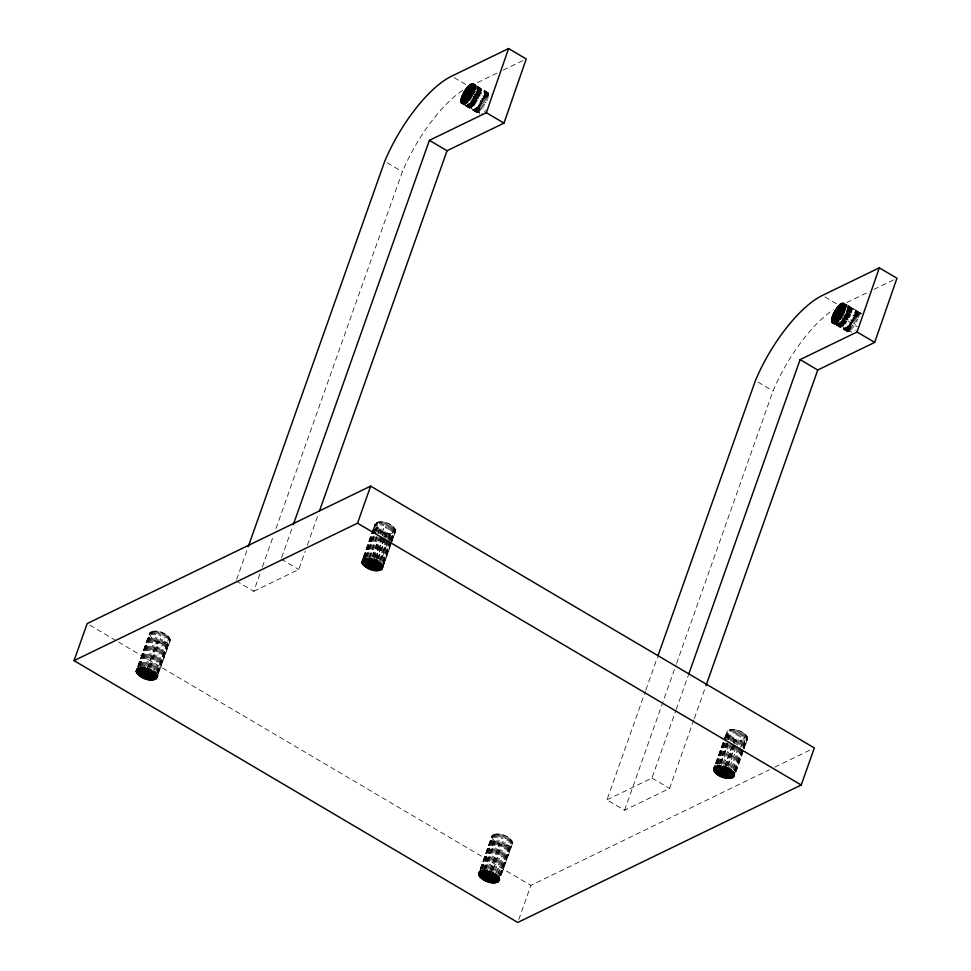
<?xml version="1.0" encoding="UTF-8"?>
<svg xmlns="http://www.w3.org/2000/svg" width="971" height="971" viewBox="0 0 971 971"><rect width="100%" height="100%" fill="white"/><g stroke="black" fill="none" stroke-linecap="round" stroke-linejoin="round"><path stroke-width="0.73" stroke-dasharray="4.86 3.64" d="M170.204 640.399C168.553 632.91 154.875 627.849 149.413 633.578C151.075 641.066 164.742 646.14 170.204 640.399L158.589 673.194M395.695 531.076C394.032 523.587 380.365 518.514 374.903 524.255C376.566 531.744 390.233 536.805 395.695 531.076L383.885 564.382M512.542 843.277C510.88 835.788 497.213 830.715 491.751 836.456C493.402 843.945 507.08 849.006 512.542 843.277L501.437 874.64M747.634 738.749C745.971 731.26 732.304 726.187 726.842 731.928C728.505 739.417 742.172 744.478 747.634 738.749L744.102 748.726M465.667 105.863L479.516 114.032C477.004 106.774 483.509 97.015 490.367 94.236L476.518 86.055M835.74 324.326L849.601 332.507C849.067 325.115 854.189 315.478 861.593 313.584M137.809 666.373L149.607 633.056M137.748 666.943L149.947 632.582M138.343 666.13L149.449 634.767M138.295 666.373L150.408 632.157M138.562 666.774L151.015 631.805M139.423 666.009L150.032 636.078M139.618 665.73L151.743 631.514M139.945 666.943L152.568 631.308M140.868 666.822L153.491 631.174M141.863 666.761L154.486 631.126M142.931 666.798L155.554 631.15M144.06 666.895L156.683 631.259M145.601 665.681L157.848 631.441M146.682 666.24L159.062 631.696M147.325 668.182L156.914 641.091M147.677 667.672L160.288 632.036M149.012 667.211L158.103 641.552M148.903 668.072L161.526 632.437M150.238 667.611L159.329 641.952M150.59 667.113L162.715 632.898M151.476 667.951L163.856 633.408M152.69 668.206L164.936 633.966M153.321 670.196L165.944 634.561M154.474 669.917L166.878 635.192M155.603 670.063L167.716 635.847M156.343 670.743L168.456 636.527M156.477 672.867L169.088 637.219M157.278 672.405L167.886 642.474M157.472 672.126L169.597 637.911M157.836 672.794L169.949 638.578M158.067 673.437L170.18 639.221M158.067 674.19L170.265 639.828M236.633 579.481L247.751 548.081M236.123 580.901L253.759 591.315L260.325 572.756M262.352 567.052L273.47 535.652M275.995 528.515L402.346 171.733A87.05 31.339 -59.5 0 1 462.597 90.437M281.614 557.657L292.757 526.221M253.759 591.315L298.752 569.492L305.331 550.921M307.346 545.204L317.978 515.188M363.239 557.609L375.097 523.721M363.312 557.463L372.403 531.805M372.9 530.372L375.425 523.248M363.785 557.038L372.913 531.137M373.374 529.96L375.898 522.823M364.052 557.439L376.505 522.471M364.611 557.827L377.221 522.18M365.412 557.366L374.503 531.707M375.012 530.287L376.02 527.435M365.436 557.609L378.059 521.973M366.553 556.638L375.134 532.399M375.643 530.979L376.651 528.127M366.358 557.488L375.437 531.829M375.947 530.397L378.969 521.84M367.354 557.439L375.874 533.079M376.445 531.768L379.977 521.791M368.422 557.463L377.003 533.225M377.221 532.314L381.045 521.815M369.575 557.172L379.163 530.093M369.55 557.56L382.161 521.925M370.582 557.779L378.799 534.936M379.163 533.54L383.339 522.107M372.172 556.905L379.746 535.519M380.256 534.099L381.263 531.246M372.427 556.577L378.496 539.475M380.511 533.771L384.552 522.362M373.313 557.415L380.887 536.041M381.397 534.608L382.404 531.756M373.665 556.905L385.778 522.701M374.503 557.876L382.076 536.502M382.574 535.07L383.594 532.217M374.393 558.738L381.967 537.351M382.465 535.931L387.004 523.102M375.728 558.289L384.819 532.618M376.08 557.779L383.157 537.813M383.654 536.393L388.194 523.563M376.457 560.049L384.031 538.662M384.54 537.23L386.045 532.958M376.724 559.709L384.298 538.335M384.795 536.902L389.335 524.073M378.168 558.871L385.244 538.917M385.742 537.497L387.259 533.213M378.302 558.847L385.378 538.893M385.875 537.461L390.427 524.631M378.811 560.874L386.409 539.099M386.895 538.055L391.434 525.226M379.964 560.583L389.553 533.504M380.256 560.073L387.32 540.119M387.817 538.687L392.369 525.857M381.033 560.607L388.109 540.653L381.093 560.728M388.606 539.233L390.621 533.528M388.667 539.354L393.206 526.513M381.834 561.408L389.104 540.604M389.407 540.022L393.947 527.192M382.465 562.1L389.517 541.903M390.039 540.713L394.578 527.884M383.278 561.651L390.342 541.697M390.852 540.264L393.376 533.14M383.472 561.372L389.019 545.69M391.046 539.985L395.088 528.576M383.496 562.792L390.56 542.825M391.07 541.405L394.092 532.848M383.327 563.459L390.9 542.073M391.41 540.653L395.44 529.244M383.545 564.102L391.167 542.473M391.629 541.296L395.67 529.887M383.557 564.867L395.743 530.494M480.135 869.239L491.945 835.934M480.16 869.664L492.273 835.448M480.669 868.996L491.775 837.633M480.633 869.251L492.746 835.036M480.9 869.64L493.341 834.672M481.762 868.887L492.358 838.944M481.956 868.596L494.069 834.392M482.259 869.579L494.894 834.174M483.194 869.688L495.817 834.053M484.141 869.518L494.239 841.007M484.201 869.64L496.812 834.004M485.488 868.754L495.076 841.663M485.269 869.664L497.88 834.028M486.422 869.385L499.009 834.125M487.94 868.547L500.186 834.307M489.02 869.106L501.388 834.562M490.161 869.628L499.24 843.969M490.003 870.538L502.626 834.902M491.35 870.089L500.429 844.43M491.229 870.951L503.852 835.303M492.576 870.489L501.667 844.831M492.928 869.98L505.041 835.764M493.814 870.817L506.182 836.286M495.016 871.084L507.263 836.832M495.659 873.075L508.282 837.439M496.812 872.795L509.217 838.07M497.431 874.361L510.054 838.726M498.378 874.191L510.795 839.405M498.803 875.733L511.426 840.097M499.616 875.284L510.212 845.34M499.81 874.992L511.923 840.789M500.174 875.672L512.287 841.456M500.902 874.883L512.506 842.1M500.902 875.636L512.591 842.707M518.757 919.598L530.87 885.382L769.372 769.748M693.852 719.887L669.577 788.44L624.596 810.251L606.96 799.849L645.339 691.473M645.836 690.041L657.452 657.246M624.596 810.251L676.095 664.807M676.605 663.375L773.05 391.01A87.05 31.339 -59.5 0 1 833.312 309.713M606.96 799.849L651.942 778.038L675.707 710.918M676.217 709.485L688.354 675.209M694.362 718.467L705.48 687.043M715.736 763.291L727.036 731.394M715.688 763.861L727.364 730.92M716.27 763.036L724.852 738.81M725.361 737.377L726.866 733.105M716.222 763.291L724.803 739.052M725.313 737.632L727.837 730.495M716.489 763.679L725.41 738.7M725.58 738.021L728.444 730.143M717.363 762.927L724.427 742.973M726.442 737.268L727.461 734.416M717.047 764.068L725.628 739.829M726.138 738.409L729.16 729.852M717.872 763.861L726.442 739.38M726.963 738.203L729.998 729.646M718.795 763.728L730.908 729.524M719.742 763.558L727.813 740.752M728.323 739.332L729.33 736.479M719.79 763.679L727.874 740.873M728.371 739.441L731.916 729.464M721.089 762.793L727.643 744.259M720.858 763.704L728.942 740.897M729.439 739.477L732.984 729.488M721.489 765.233L729.585 742.038M730.071 741.007L734.1 729.597M723.031 764.019L730.738 742.609M731.102 741.213L735.278 729.779M724.111 764.578L731.685 743.191M732.183 741.771L736.491 730.034M724.742 766.52L732.826 743.713M733.323 742.281L734.343 739.429M725.094 766.01L732.668 744.623M733.178 743.203L737.717 730.374M726.442 765.549L734.015 744.174M734.513 742.742L735.533 739.89M726.332 766.41L733.894 745.024M734.404 743.604L738.943 730.775M727.667 765.961L736.758 740.303M728.019 765.451L735.083 745.485M735.593 744.065L740.133 731.236M728.396 767.721L736.224 746.007M736.734 744.575L741.274 731.746M730.107 766.544L737.317 746.565M737.681 745.17L742.354 732.304M730.75 768.547L743.373 732.899M731.903 768.255L744.308 733.53M733.032 768.401L740.036 748.325M740.606 747.027L745.145 734.197M733.469 769.663L741.043 748.277M741.541 746.857L745.886 734.865M734.404 769.772L746.517 735.557M734.707 770.743L745.315 740.812M734.901 770.464L742.475 749.078M742.985 747.658L747.015 736.249M735.265 771.132L743.009 749.078M743.349 748.325L747.379 736.916M735.484 771.775L743.568 748.969M744.065 747.536L747.609 737.559M735.496 772.54L747.682 738.178M736.018 771.532L743.592 750.146M477.416 82.632L497.759 72.764M503.184 70.13L523.527 60.275M846.773 302.564L868.462 292.04M873.888 289.419L896.949 278.24M774.822 767.102L811.622 749.26M476.567 85.934L491.326 94.503M476.846 86.395L490.695 94.575M845.656 304.129L862.042 313.791M477.198 86.868L489.797 94.296M848.545 305.95L861.083 313.512M477.028 86.989L490.877 95.158M848.812 306.423L861.411 313.851M476.567 87.074L489.166 94.503M847.914 306.144L860.512 313.584M848.994 307.006L861.593 314.446M477.113 87.681L490.974 95.85M477.149 88.143L488.486 94.83M848.545 307.091L859.881 313.779M847.829 306.957L860.415 314.386M477.113 88.47L489.712 95.911M847.865 307.419L859.201 314.106M476.433 88.592L487.77 95.292M847.829 307.758L860.415 315.187M477.028 89.356L489.627 96.797M847.137 307.88L858.473 314.568M847.732 308.644L860.33 316.073M476.931 89.915L487.005 95.862M476.846 90.327L489.445 97.768M847.647 309.203L857.721 315.15M454.161 77.656L466.76 85.084M477.404 91.359L486.228 96.554M847.549 309.615L860.148 317.044M476.579 91.371L489.166 98.811M824.877 296.932L837.475 304.372M846.858 309.895L856.932 315.842M847.282 310.659L859.881 318.087M475.341 91.42L485.427 97.367M476.215 92.488L488.814 99.928M846.057 310.708L856.131 316.655M845.668 311.023L859.517 319.204M475.802 93.07L484.614 98.277M475.766 93.641L488.364 101.081M846.506 312.359L855.33 317.566M846.481 312.929L859.08 320.357M475.013 94.053L483.837 99.26M845.729 313.33L854.541 318.537M473.994 94.066L487.855 102.246M845.972 314.094L858.558 321.522M474.261 95.097L483.085 100.292M474.685 95.971L487.284 103.399M844.976 314.373L853.788 319.58M845.389 315.247L857.988 322.688M473.545 96.178L482.356 101.385M472.792 96.372L486.653 104.552M844.248 315.466L853.072 320.661M843.508 315.66L857.357 323.829M472.865 97.306L481.677 102.501M843.568 316.582L852.392 321.789M473.375 98.241L487.224 106.422M844.078 317.529L856.677 324.957M472.234 98.447L481.046 103.654M472.646 99.333L485.245 106.761M842.937 317.735L851.761 322.93M840.837 317.129L857.223 326.79M471.663 99.612L480.475 104.819M842.367 318.901L851.191 324.096M471.894 100.365L485.755 108.546M842.61 319.653L856.458 327.822M471.141 100.778L479.965 105.985M471.117 101.348L486.228 110.269M841.857 320.054L850.669 325.261M841.821 320.624L855.682 328.805M470.704 101.931L479.516 107.138M470.304 102.258L485.427 111.18M841.408 321.219L850.232 326.414M841.02 321.535L856.131 330.456M470.34 103.047L479.164 108.254M469.503 103.072L484.626 111.981M839.794 321.583L849.868 327.53M840.218 322.348L854.067 330.528M468.811 103.351L478.885 109.298M468.726 103.763L482.575 111.944M839.527 322.627L849.601 328.574M839.43 323.04L853.291 331.22M468.629 104.322L478.703 110.269M467.961 104.334L481.822 112.515M838.082 322.858L849.419 329.545M467.282 104.467L478.618 111.155M838.677 323.622L852.538 331.803M467.245 104.795L482.356 113.716M837.997 323.744L849.334 330.431M467.282 105.256L478.618 111.944M835.436 322.59L851.81 332.252M467.828 105.863L479.164 112.563M836.735 323.792L849.334 331.232M467.367 105.948L478.703 112.648M465.934 105.329L479.795 113.498M837.281 324.411L851.13 332.58M465.364 105.39L479.213 113.571M836.82 324.484L849.419 331.924M464.842 105.329L479.965 114.25M836.65 324.605L850.499 332.786M836.067 324.678L849.868 332.98M836.371 325.139L850.232 333.32M387.223 162.812L402.346 171.733M757.938 382.089L773.05 391.01M281.117 559.09L298.752 569.492M651.942 778.038L669.577 788.44M89.793 625.106L117.2 641.285M118.498 642.049L530.87 885.382"/><path stroke-width="1.46" d="M136.231 671.216C140.698 664.382 154.705 669.966 157.132 676.896C152.665 683.742 138.659 678.146 136.231 671.216L137.251 668.364M478.569 874.094C483.036 867.249 497.043 872.844 499.47 879.775C495.004 886.608 480.997 881.025 478.569 874.094L479.577 871.242M713.721 768.983C719.062 763.194 733.918 768.437 734.307 776.339C728.201 781.412 710.748 775.501 714.729 766.131M460.982 100.753C460.57 96.214 471.445 76.879 474.601 86.989C475.013 91.517 464.138 110.852 460.982 100.753L466.019 103.727M831.698 320.029C831.273 315.49 842.148 296.155 845.304 306.266C845.717 310.805 834.842 330.14 831.698 320.029L836.735 323.003M293.254 524.789L429.4 140.334L486.35 112.721L508.598 48.55L526.233 58.952L503.985 123.123L447.036 150.736L319.495 510.904M688.864 673.789L800.116 359.61L857.053 331.997L879.313 267.826L896.949 278.24L874.689 342.399L817.752 370.012L705.99 685.623M74.051 660.632L87.184 623.564L370.655 486.119L814.341 747.937L801.221 785.005L517.749 922.45L74.051 660.632L357.522 523.187L370.655 486.119M136.316 671.823L137.324 668.983M136.547 672.466L138.052 668.194M136.899 673.134L138.926 667.441M137.409 673.825L139.423 668.133M138.04 674.517L140.564 667.393M138.78 675.197L141.305 668.072M139.618 675.852L142.652 667.308M140.552 676.484L143.574 667.939M141.56 677.09L145.092 667.101M142.64 677.649L145.674 669.092M143.781 678.159L147.325 668.182M144.97 678.62L148.514 668.643M146.208 679.02L149.74 669.043M147.434 679.36L150.966 669.371M148.648 679.615L151.67 671.058M149.813 679.797L152.848 671.24M150.942 679.894L153.976 671.349M152.01 679.918L155.044 671.374M153.005 679.87L155.53 672.745M153.928 679.749L155.955 674.044M154.753 679.53L156.78 673.838M155.481 679.251L156.999 674.979M156.088 678.887L157.096 676.034M156.549 678.474L157.897 675.148M248.248 546.649L384.71 161.32A87.05 31.339 -59.5 0 1 451.649 76.163L508.598 48.55M361.807 562.5C364.817 554.575 379.661 560.607 382.538 566.955C379.527 574.868 364.683 568.848 361.807 562.5L363.324 558.216M362.025 563.144L363.542 558.859M362.389 563.811L364.416 558.107M362.899 564.491L364.914 558.798M363.518 565.195L365.545 559.49M364.271 565.862L366.795 558.738M365.108 566.53L367.633 559.393M366.043 567.149L369.065 558.604M367.05 567.756L370.085 559.199M368.13 568.314L371.662 558.337M369.271 568.824L372.803 558.847M370.461 569.285L373.993 559.308M371.687 569.686L375.231 559.709M372.925 570.026L376.457 560.049M374.138 570.28L377.67 560.303M375.304 570.463L378.338 561.906M376.432 570.56L379.467 562.015M377.501 570.596L380.535 562.039M378.496 570.535L381.02 563.411M379.418 570.414L381.943 563.277M380.244 570.208L382.271 564.503M380.972 569.916L382.489 565.644M381.579 569.564L383.096 565.28M382.04 569.14L383.06 566.287M478.654 874.701L479.662 871.849M478.873 875.344L480.39 871.072M479.237 876.012L481.252 870.307M479.735 876.704L481.762 870.999M480.366 877.396L482.89 870.271M481.106 878.075L483.631 870.938M481.956 878.731L484.978 870.174M482.89 879.362L485.913 870.805M483.898 879.957L487.43 869.98M484.978 880.515L488.012 871.958M486.119 881.025L489.651 871.048M487.308 881.486L490.841 871.509M488.534 881.899L492.066 871.909M489.772 882.226L493.304 872.249M490.986 882.481L494.008 873.936M492.151 882.663L495.186 874.118M493.28 882.773L496.302 874.216M494.348 882.797L496.873 875.672M495.344 882.748L497.868 875.611M496.266 882.615L498.281 876.91M497.091 882.408L499.106 876.704M497.82 882.117L499.337 877.845M498.426 881.765L499.434 878.913M657.962 655.826L755.414 380.608A87.05 31.339 -59.5 0 1 822.352 295.451L879.313 267.826M713.661 769.554L714.668 766.714M713.746 770.173L715.263 765.888M713.964 770.816L715.481 766.532M714.328 771.484L715.845 767.199M714.826 772.163L717.351 765.039M715.457 772.867L717.982 765.731M716.21 773.535L719.232 764.99M717.047 774.203L720.069 765.646M717.982 774.834L721.004 766.277M718.989 775.428L722.023 766.872M720.069 775.987L723.601 766.01M721.21 776.497L724.742 766.52M722.4 776.958L725.932 766.981M723.626 777.358L727.158 767.381M724.864 777.698L727.898 769.141M726.077 777.953L729.609 767.976M727.243 778.135L730.277 769.578M728.371 778.232L731.406 769.687M729.439 778.269L731.964 771.132M730.435 778.208L732.959 771.083M731.357 778.087L733.372 772.382M732.183 777.88L734.21 772.176M732.911 777.589L734.428 773.317M733.518 777.237L734.525 774.385M473.253 83.894L475.766 85.387M472.731 83.822L475.256 85.314M472.161 83.894L474.685 85.387M471.53 84.101L475.305 86.322M842.877 303.17L846.651 305.404M470.85 84.428L475.887 87.402M842.245 303.377L846.02 305.61M841.566 303.705L846.603 306.678M470.134 84.878L475.171 87.851M840.837 304.166L845.875 307.139M469.369 85.46L475.669 89.174M840.085 304.736L845.122 307.71M468.592 86.152L474.892 89.866M839.296 305.428L845.595 309.154M467.791 86.965L474.091 90.679M838.495 306.241L844.794 309.967M466.978 87.876L474.54 92.33M837.694 307.152L843.993 310.866M466.201 88.847L473.763 93.313M836.905 308.135L844.467 312.589M465.449 89.89L472.998 94.345M836.152 309.166L843.714 313.633M464.721 90.983L472.282 95.437M835.436 310.259L842.998 314.713M464.041 92.099L471.603 96.566M834.757 311.375L842.318 315.842M463.41 93.252L470.971 97.707M834.125 312.528L841.687 316.995M462.839 94.405L470.401 98.872M833.555 313.694L841.104 318.148M462.33 95.571L469.891 100.037M833.033 314.859L840.595 319.313M461.88 96.724L468.18 100.45M832.596 316.012L838.895 319.726M461.528 97.84L467.828 101.567M486.35 112.721L503.985 123.123M832.232 317.129L838.531 320.843M857.053 331.997L874.689 342.399M461.249 98.896L467.549 102.61M831.965 318.172L838.264 321.887M461.067 99.867L466.116 102.829M831.783 319.143L836.82 322.117M460.982 101.542L464.757 103.776M831.698 320.818L835.473 323.052M461.067 102.234L464.854 104.467M461.249 102.817L463.774 104.31M831.783 321.522L835.558 323.744M831.965 322.105L834.477 323.586M832.232 322.566L834.757 324.059M429.4 140.334L447.036 150.736M800.116 359.61L817.752 370.012M357.522 523.187L801.221 785.005"/></g></svg>
